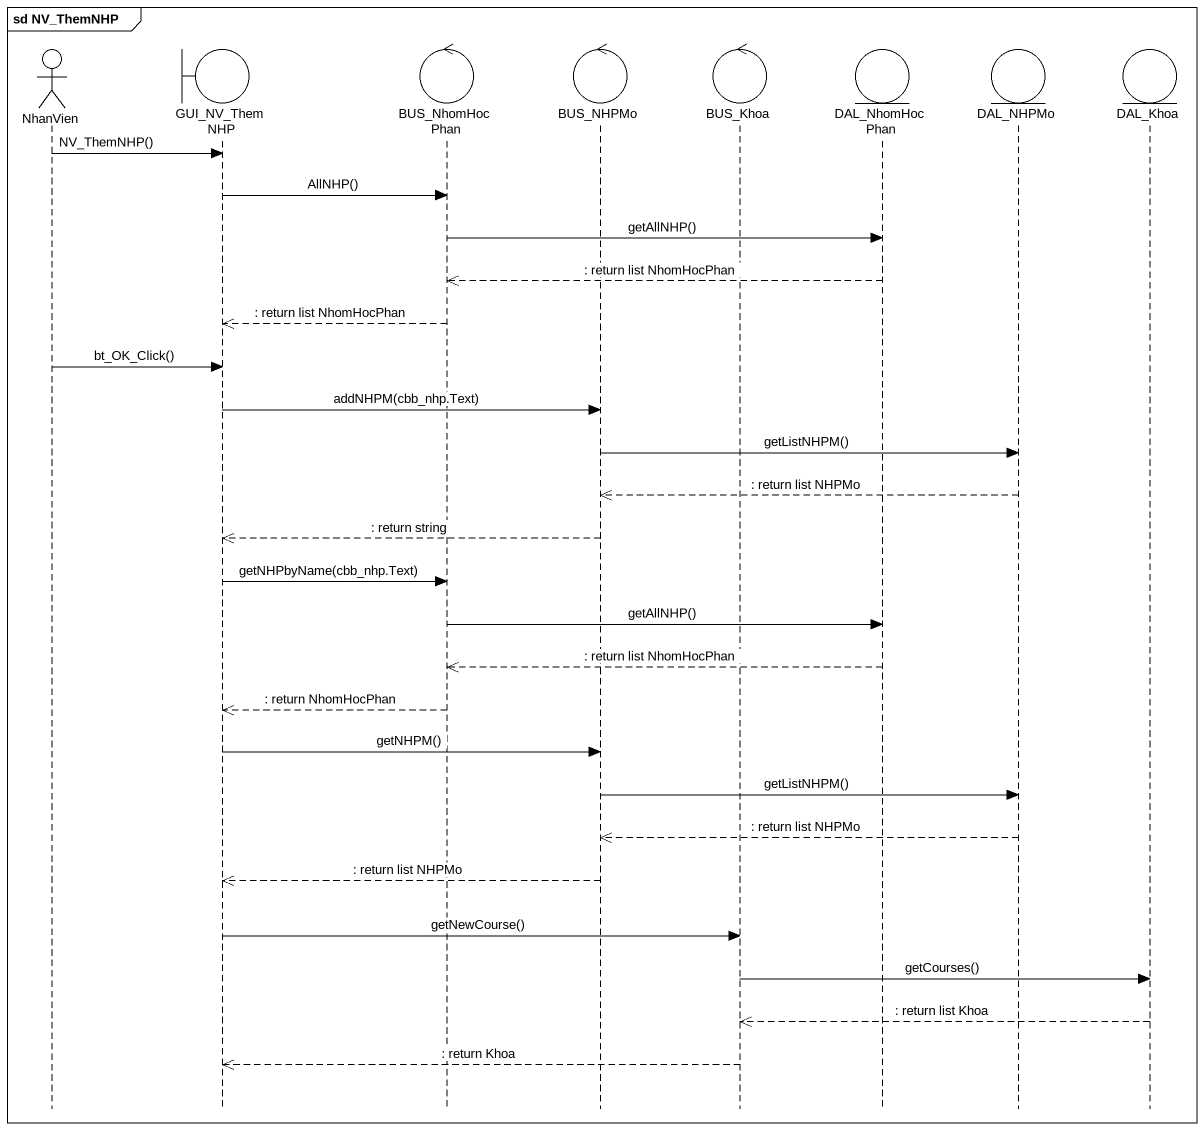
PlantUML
@startuml
mainframe sd NV_ThemNHP
hide footbox
actor NhanVien
boundary GUI_NV_ThemNHP
control BUS_NhomHocPhan
control BUS_NHPMo
control BUS_Khoa
entity DAL_NhomHocPhan
entity DAL_NHPMo
entity DAL_Khoa

NhanVien -> GUI_NV_ThemNHP : NV_ThemNHP()
GUI_NV_ThemNHP -> BUS_NhomHocPhan : AllNHP()
BUS_NhomHocPhan -> DAL_NhomHocPhan : getAllNHP()
DAL_NhomHocPhan -->> BUS_NhomHocPhan : : return list NhomHocPhan
BUS_NhomHocPhan -->> GUI_NV_ThemNHP : : return list NhomHocPhan
NhanVien -> GUI_NV_ThemNHP : bt_OK_Click()
GUI_NV_ThemNHP -> BUS_NHPMo : addNHPM(cbb_nhp.Text)
BUS_NHPMo -> DAL_NHPMo : getListNHPM()
DAL_NHPMo -->> BUS_NHPMo : : return list NHPMo
BUS_NHPMo -->> GUI_NV_ThemNHP : : return string
GUI_NV_ThemNHP -> BUS_NhomHocPhan : getNHPbyName(cbb_nhp.Text)
BUS_NhomHocPhan -> DAL_NhomHocPhan : getAllNHP()
DAL_NhomHocPhan -->> BUS_NhomHocPhan : : return list NhomHocPhan
BUS_NhomHocPhan -->> GUI_NV_ThemNHP : : return NhomHocPhan
GUI_NV_ThemNHP -> BUS_NHPMo : getNHPM()
BUS_NHPMo -> DAL_NHPMo : getListNHPM()
DAL_NHPMo -->> BUS_NHPMo : : return list NHPMo
BUS_NHPMo -->> GUI_NV_ThemNHP : : return list NHPMo
GUI_NV_ThemNHP -> BUS_Khoa : getNewCourse()
BUS_Khoa -> DAL_Khoa : getCourses()
DAL_Khoa -->> BUS_Khoa : : return list Khoa
BUS_Khoa -->> GUI_NV_ThemNHP : : return Khoa
@enduml
